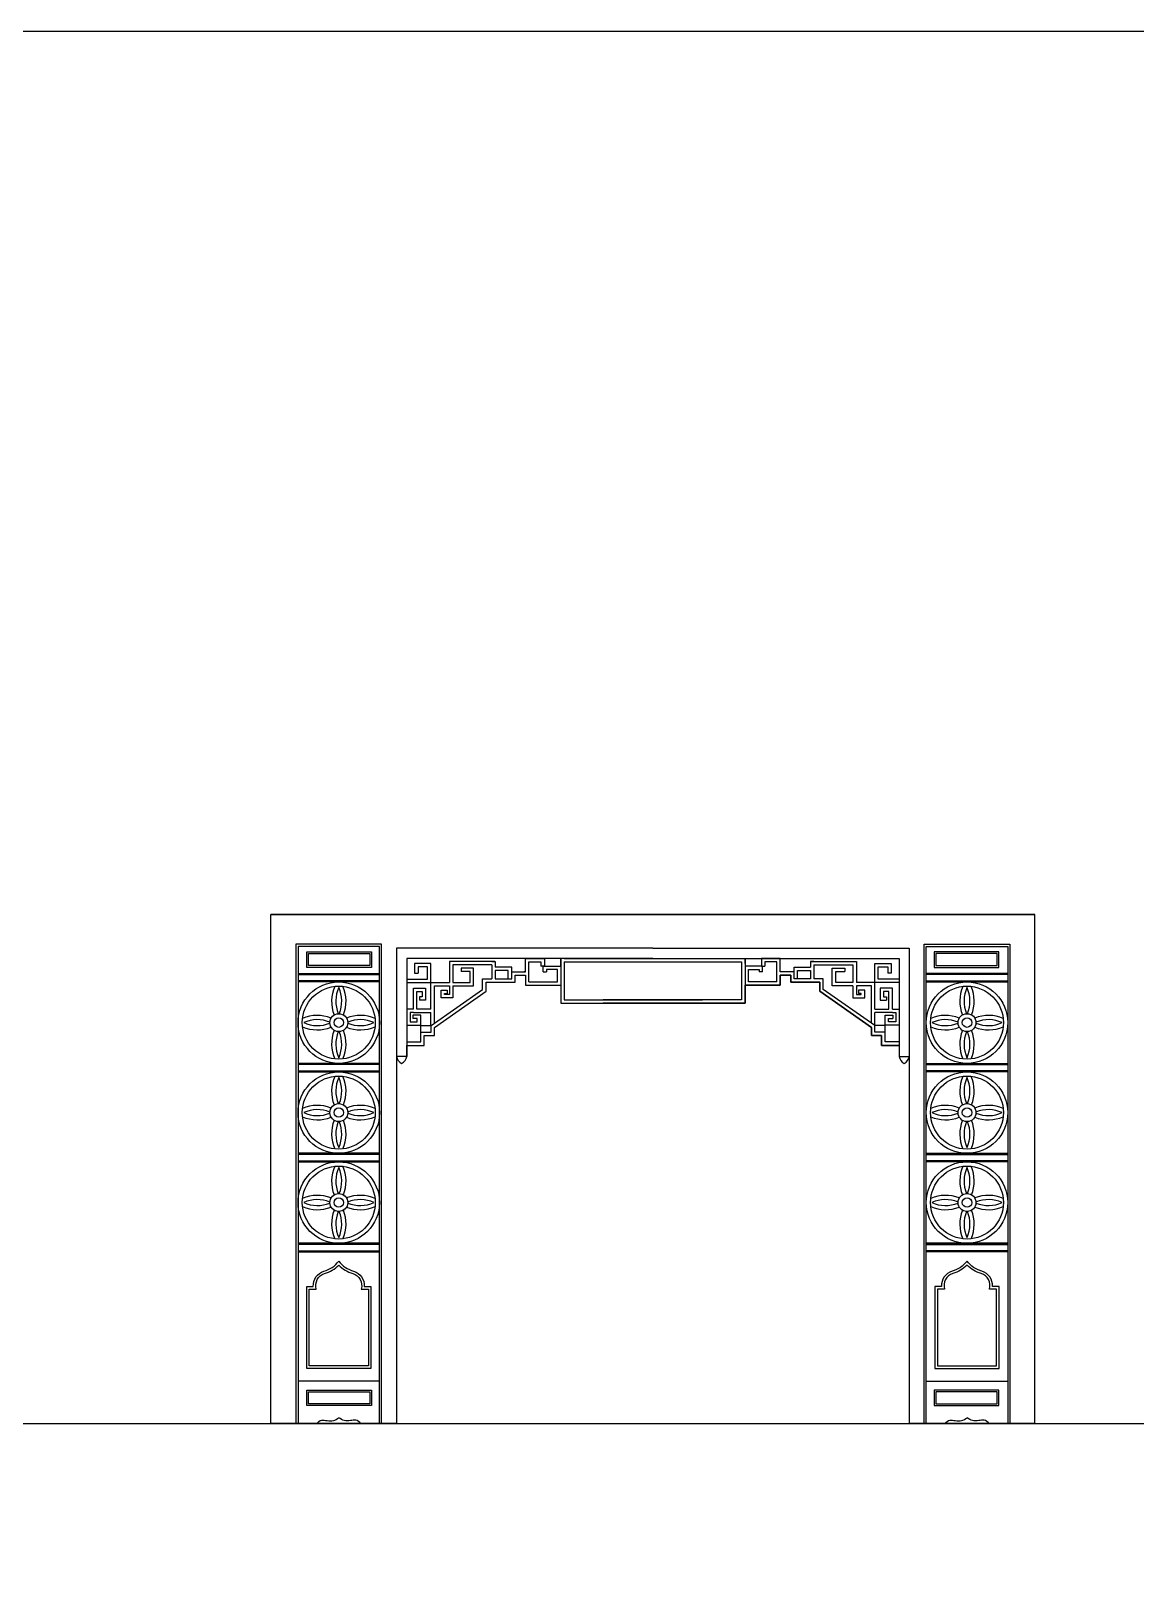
# Model space of a CAD drawing. Extents: x -66030 to 95157, y -13132 to 45879.
# Drawn here: x -32474 to -27268, y 38569 to 45879 of the extents above; entities that cross this region are included whole.
import ezdxf

# ---------------------------------------------------------------- set-up
doc = ezdxf.new("R2010")
doc.units = 0
doc.header["$LTSCALE"] = 100
doc.header["$MEASUREMENT"] = 0
for name, color, linetype in [('3', 11, 'CONTINUOUS'), ('4', 121, 'CONTINUOUS'), ('7', 105, 'CONTINUOUS')]:
    doc.layers.add(name, color=color, linetype=linetype)

msp = doc.modelspace()

# ---------------------------------------------------------------- linework, layer by layer
at = {"layer": '3'}
for p, q in [((-30448.4, 41461.6), (-30448.4, 41445.6)), ((-28640.2, 41461.6), (-28640.2, 41445.6)), ((-31216.3, 41432.1), (-30832.3, 41432.1)), ((-30667, 41439), (-30651, 41439)), ((-28421.6, 41439), (-28437.6, 41439)), ((-27872.3, 41432.1), (-28256.3, 41432.1)), ((-30644.2, 41327.2), (-30644.2, 41311.2)), ((-30513.7, 41358), (-30513.7, 41342)), ((-28575, 41358), (-28575, 41342)), ((-28444.4, 41327.2), (-28444.4, 41311.2)), ((-30675, 41240.8), (-30675, 41224.8)), ((-30672.7, 41252.4), (-30589.9, 41252.4)), ((-28415.9, 41252.4), (-28498.7, 41252.4)), ((-28413.6, 41240.8), (-28413.6, 41224.8)), ((-30832.3, 41008.1), (-31216.3, 41008.1)), ((-31216.3, 40978.1), (-30832.3, 40978.1)), ((-28256.3, 41008.1), (-27872.3, 41008.1)), ((-27872.3, 40978.1), (-28256.3, 40978.1)), ((-30832.3, 40584.1), (-31216.3, 40584.1)), ((-28256.3, 40584.1), (-27872.3, 40584.1)), ((-31216.3, 40554.1), (-30832.3, 40554.1)), ((-27872.3, 40554.1), (-28256.3, 40554.1)), ((-30832.3, 40160.1), (-31216.3, 40160.1)), ((-28256.3, 40160.1), (-27872.3, 40160.1)), ((-31216.3, 40130.1), (-30832.3, 40130.1)), ((-27872.3, 40130.1), (-28256.3, 40130.1))]:
    msp.add_line(p, q, dxfattribs=at)
at = {"layer": '3', "linetype": 'ByBlock'}
for p, q in [((-29962.5, 41507.3), (-29126.1, 41507.3)), ((-29962.5, 41491.3), (-29126.1, 41491.3)), ((-30061.5, 41444.6), (-30045.5, 41444.6)), ((-29027.1, 41444.6), (-29043.1, 41444.6))]:
    msp.add_line(p, q, dxfattribs=at)
at = {"layer": '3', "color": 2}
msp.add_line((-66009.4, 39315.3), (95156.9, 39315.3), dxfattribs=at)
msp.add_lwpolyline([(95156.9, -13132.3), (-66009.4, -13132.3), (-66009.4, 45878.9), (95156.9, 45878.9)], close=True, dxfattribs=at)
at = {"layer": '3'}
for points in [[(-30832.3, 39315.3), (-30832.3, 41564.6), (-31216.3, 41564.6), (-31216.3, 39315.3)], [(-28256.3, 39315.3), (-28256.3, 41564.6), (-27872.3, 41564.6), (-27872.3, 39315.3)], [(-30704.3, 41507.3), (-30704.3, 41410), (-30605.9, 41410), (-30605.9, 41468), (-30651, 41468), (-30651, 41439)], [(-30704.3, 41394), (-30704.3, 41394), (-30589.9, 41394), (-30589.9, 41484), (-30667, 41484), (-30667, 41439)], [(-30288.9, 41493.5), (-30503.1, 41493.5), (-30503.1, 41394)], [(-30303.2, 41477.5), (-30487.1, 41477.5), (-30487.1, 41394), (-30405.6, 41394), (-30405.6, 41445.6), (-30448.4, 41445.6)], [(-30487.1, 41378), (-30389.6, 41378), (-30389.6, 41461.6), (-30448.4, 41461.6)], [(-30303.2, 41493.5), (-30287.2, 41493.5), (-30287.2, 41493.5)], [(-28785.5, 41493.5), (-28801.5, 41493.5), (-28801.5, 41493.5)], [(-28799.7, 41493.5), (-28585.5, 41493.5), (-28585.5, 41394)], [(-28785.5, 41477.5), (-28601.5, 41477.5), (-28601.5, 41394), (-28683, 41394), (-28683, 41445.6), (-28640.2, 41445.6)], [(-28601.5, 41378), (-28699, 41378), (-28699, 41461.6), (-28640.2, 41461.6)], [(-28384.3, 41394), (-28384.3, 41394), (-28498.7, 41394), (-28498.7, 41484), (-28421.6, 41484), (-28421.6, 41439)], [(-28384.3, 41507.3), (-28384.3, 41410), (-28482.7, 41410), (-28482.7, 41468), (-28437.6, 41468), (-28437.6, 41439)], [(-30832.3, 41402.1), (-31216.3, 41402.1)], [(-30589.9, 41268.4), (-30589.9, 41394), (-30503.1, 41394)], [(-30573.9, 41202.3), (-30573.9, 41378), (-30503.1, 41378), (-30503.1, 41337.4), (-30526.2, 41337.4), (-30526.2, 41342), (-30513.7, 41342)], [(-30487.1, 41378), (-30487.1, 41321.4), (-30542.2, 41321.4), (-30542.2, 41358), (-30513.7, 41358)], [(-28601.5, 41378), (-28601.5, 41321.4), (-28546.4, 41321.4), (-28546.4, 41358), (-28575, 41358)], [(-28498.7, 41268.4), (-28498.7, 41394), (-28585.5, 41394)], [(-28514.7, 41202.3), (-28514.7, 41378), (-28585.5, 41378), (-28585.5, 41337.4), (-28562.4, 41337.4), (-28562.4, 41342), (-28575, 41342)], [(-28256.3, 41402.1), (-27872.3, 41402.1)], [(-30672.7, 41268.4), (-30672.7, 41368.2), (-30615.6, 41368.2), (-30615.6, 41311.2), (-30644.2, 41311.2)], [(-30656.7, 41268.4), (-30656.7, 41268.4), (-30656.7, 41352.2), (-30631.6, 41352.2), (-30631.6, 41327.2), (-30644.2, 41327.2)], [(-28415.9, 41268.4), (-28415.9, 41368.2), (-28473, 41368.2), (-28473, 41311.2), (-28444.4, 41311.2)], [(-28431.9, 41268.4), (-28431.9, 41268.4), (-28431.9, 41352.2), (-28457, 41352.2), (-28457, 41327.2), (-28444.4, 41327.2)], [(-30672.7, 41268.4), (-30704.3, 41268.4), (-30704.3, 41193.6), (-30638.2, 41193.6), (-30638.2, 41240.8), (-30675, 41240.8)], [(-30704.3, 41113.9), (-30638.2, 41113.9), (-30638.2, 41191.1), (-30589.9, 41191.1), (-30589.9, 41252.4)], [(-30672.7, 41252.4), (-30688.3, 41252.4), (-30688.3, 41209.6), (-30654.2, 41209.6), (-30654.2, 41224.8), (-30675, 41224.8)], [(-30589.9, 41268.4), (-30656.7, 41268.4)], [(-28498.7, 41268.4), (-28431.9, 41268.4)], [(-28384.3, 41113.9), (-28450.4, 41113.9), (-28450.4, 41191.1), (-28498.7, 41191.1), (-28498.7, 41252.4)], [(-28415.9, 41268.4), (-28384.3, 41268.4), (-28384.3, 41193.6), (-28450.4, 41193.6), (-28450.4, 41240.8), (-28413.6, 41240.8)], [(-28415.9, 41252.4), (-28400.3, 41252.4), (-28400.3, 41209.6), (-28434.4, 41209.6), (-28434.4, 41224.8), (-28413.6, 41224.8)]]:
    msp.add_lwpolyline(points, dxfattribs=at)
for points in [[(-31167, 41530.4), (-30877.9, 41530.4), (-30877.9, 41473.7), (-31167, 41473.7)], [(-27921.7, 41530.4), (-28210.7, 41530.4), (-28210.7, 41473.7), (-27921.7, 41473.7)], [(-31167, 39464.6), (-30877.9, 39464.6), (-30877.9, 39407.9), (-31167, 39407.9)], [(-27921.7, 39464.6), (-28210.7, 39464.6), (-28210.7, 39407.9), (-27921.7, 39407.9)]]:
    msp.add_lwpolyline(points, close=True, dxfattribs=at)
at = {"layer": '3', "linetype": 'ByBlock'}
for points in [[(-30303.2, 41477.5), (-30303.2, 41411.7)], [(-30287.2, 41493.5), (-30287.2, 41466.1)], [(-30209.7, 41445.2), (-30209.7, 41466.1), (-30287.2, 41466.1)], [(-30225.7, 41411.7), (-30225.7, 41450.1), (-30287.2, 41450.1)], [(-30287.2, 41450.1), (-30287.2, 41411.7)], [(-30144.6, 41445.2), (-30144.6, 41507.3), (-30055.7, 41507.3), (-30055.7, 41471.9), (-30071.7, 41471.9)], [(-30128.6, 41397.8), (-30128.6, 41491.3), (-30071.7, 41491.3), (-30071.7, 41471.9)], [(-30128.6, 41397.8), (-30128.6, 41397.8), (-30128.6, 41397.8), (-29994.5, 41397.8), (-29994.5, 41455.9), (-30045.5, 41455.9), (-30045.5, 41444.6)], [(-30061.5, 41444.6), (-30061.5, 41471.9), (-29978.5, 41471.9), (-29978.5, 41381.8)], [(-29962.5, 41491.3), (-29962.5, 41312.8), (-29310.7, 41312.8)], [(-29126.1, 41491.3), (-29126.1, 41312.8), (-29777.9, 41312.8)], [(-29027.1, 41444.6), (-29027.1, 41471.9), (-29110.1, 41471.9), (-29110.1, 41381.8)], [(-28960, 41397.8), (-28960, 41397.8), (-28960, 41397.8), (-29094.1, 41397.8), (-29094.1, 41455.9), (-29043.1, 41455.9), (-29043.1, 41444.6)], [(-28944, 41445.2), (-28944, 41507.3), (-29032.9, 41507.3), (-29032.9, 41471.9), (-29016.9, 41471.9)], [(-28960, 41397.8), (-28960, 41491.3), (-29016.9, 41491.3), (-29016.9, 41471.9)], [(-28879, 41445.2), (-28879, 41466.1), (-28801.5, 41466.1)], [(-28863, 41411.7), (-28863, 41450.1), (-28801.5, 41450.1)], [(-28801.5, 41493.5), (-28801.5, 41466.1)], [(-28801.5, 41450.1), (-28801.5, 41411.7)], [(-28785.5, 41477.5), (-28785.5, 41411.7)], [(-30704.3, 41113.9), (-30638.2, 41113.9), (-30638.2, 41160.6), (-30589.6, 41160.6), (-30589.6, 41191.2), (-30346.6, 41361.5), (-30346.6, 41411.7), (-30303.2, 41411.7)], [(-30287.2, 41411.7), (-30209.7, 41411.7), (-30209.7, 41445.2), (-30144.6, 41445.2)], [(-30144.6, 41445.2), (-30150.4, 41445.2)], [(-28801.5, 41411.7), (-28879, 41411.7), (-28879, 41445.2), (-28944, 41445.2)], [(-28384.3, 41113.9), (-28450.4, 41113.9), (-28450.4, 41160.6), (-28499, 41160.6), (-28499, 41191.2), (-28742.1, 41361.5), (-28742.1, 41411.7), (-28785.5, 41411.7)]]:
    msp.add_lwpolyline(points, dxfattribs=at)
at = {"layer": '3'}
for points in [[(-31024.3, 40062.3, 0.142043), (-30957.5, 40022.9, -0.398548), (-30918.2, 39949.6), (-30885, 39949.6), (-30885, 39587.3), (-31163.6, 39587.3), (-31163.6, 39949.6), (-31130.4, 39949.6, -0.398548), (-31091.1, 40022.9, 0.142043)], [(-28064.3, 40062.3, -0.142043), (-28131.1, 40022.9, 0.398548), (-28170.4, 39949.6), (-28203.6, 39949.6), (-28203.6, 39587.3), (-27925, 39587.3), (-27925, 39949.6), (-27958.2, 39949.6, 0.398548), (-27997.5, 40022.9, -0.142043)]]:
    msp.add_lwpolyline(points, format="xyb", close=True, dxfattribs=at)
for centre, radius in [((-31024.3, 41205.1), 192), ((-31024.3, 41205.1), 172), ((-28064.3, 41205.1), 192), ((-28064.3, 41205.1), 172), ((-31024.3, 41205.1), 42.2), ((-28064.3, 41205.1), 42.2), ((-31024.3, 41205.1), 22.2), ((-28064.3, 41205.1), 22.2), ((-31024.3, 40781.1), 192), ((-31024.3, 40781.1), 172), ((-28064.3, 40781.1), 192), ((-28064.3, 40781.1), 172), ((-31024.3, 40781.1), 42.2), ((-31024.3, 40781.1), 22.2), ((-28064.3, 40781.1), 42.2), ((-28064.3, 40781.1), 22.2), ((-31024.3, 40357.1), 192), ((-31024.3, 40357.1), 172), ((-28064.3, 40357.1), 192), ((-28064.3, 40357.1), 172), ((-31024.3, 40357.1), 42.2), ((-31024.3, 40357.1), 22.2), ((-28064.3, 40357.1), 42.2), ((-28064.3, 40357.1), 22.2)]:
    msp.add_circle(centre, radius, dxfattribs=at)
for centre, radius, start, end in [((-30885.1, 41306), 173.3, 156.2028, 201.90397), ((-30885.1, 41306), 153.3, 155.26416, 202.5552), ((-31163.5, 41306), 153.3, 337.4448, 24.73584), ((-31163.5, 41306), 173.3, 338.09603, 23.7972), ((-27925.1, 41306), 173.3, 156.2028, 201.90397), ((-27925.1, 41306), 153.3, 155.26416, 202.5552), ((-28203.5, 41306), 153.3, 337.4448, 24.73584), ((-28203.5, 41306), 173.3, 338.09603, 23.7972), ((-31125.3, 41065.8), 173.3, 68.09603, 113.7972), ((-30923.3, 41065.8), 173.3, 66.2028, 111.90397), ((-28165.3, 41065.8), 173.3, 68.09603, 113.7972), ((-27963.3, 41065.8), 173.3, 66.2028, 111.90397), ((-31125.3, 41344.3), 173.3, 246.2028, 291.90397), ((-31125.3, 41065.8), 153.3, 67.4448, 114.73584), ((-31125.3, 41344.3), 153.3, 245.26416, 292.5552), ((-30885.1, 41104.1), 173.3, 158.09603, 203.7972), ((-30885.1, 41104.1), 153.3, 157.4448, 204.73584), ((-31163.5, 41104.1), 153.3, 335.26416, 22.5552), ((-31163.5, 41104.1), 173.3, 336.2028, 21.90397), ((-30923.3, 41344.3), 173.3, 248.09603, 293.7972), ((-30923.3, 41065.8), 153.3, 65.26416, 112.5552), ((-30923.3, 41344.3), 153.3, 247.4448, 294.73584), ((-28165.3, 41344.3), 173.3, 246.2028, 291.90397), ((-28165.3, 41065.8), 153.3, 67.4448, 114.73584), ((-28165.3, 41344.3), 153.3, 245.26416, 292.5552), ((-27925.1, 41104.1), 173.3, 158.09603, 203.7972), ((-27925.1, 41104.1), 153.3, 157.4448, 204.73584), ((-28203.5, 41104.1), 153.3, 335.26416, 22.5552), ((-28203.5, 41104.1), 173.3, 336.2028, 21.90397), ((-27963.3, 41344.3), 173.3, 248.09603, 293.7972), ((-27963.3, 41065.8), 153.3, 65.26416, 112.5552), ((-27963.3, 41344.3), 153.3, 247.4448, 294.73584), ((-30885.1, 40882), 173.3, 156.2028, 201.90397), ((-30885.1, 40882), 153.3, 155.26416, 202.5552), ((-31163.5, 40882), 153.3, 337.4448, 24.73584), ((-31163.5, 40882), 173.3, 338.09603, 23.7972), ((-27925.1, 40882), 173.3, 156.2028, 201.90397), ((-27925.1, 40882), 153.3, 155.26416, 202.5552), ((-28203.5, 40882), 153.3, 337.4448, 24.73584), ((-28203.5, 40882), 173.3, 338.09603, 23.7972), ((-31125.3, 40641.8), 173.3, 68.09603, 113.7972), ((-31125.3, 40641.8), 153.3, 67.4448, 114.73584), ((-30923.3, 40641.8), 173.3, 66.2028, 111.90397), ((-30923.3, 40641.8), 153.3, 65.26416, 112.5552), ((-28165.3, 40641.8), 173.3, 68.09603, 113.7972), ((-28165.3, 40641.8), 153.3, 67.4448, 114.73584), ((-27963.3, 40641.8), 173.3, 66.2028, 111.90397), ((-27963.3, 40641.8), 153.3, 65.26416, 112.5552), ((-31125.3, 40920.3), 173.3, 246.2028, 291.90397), ((-31125.3, 40920.3), 153.3, 245.26416, 292.5552), ((-30885.1, 40680.1), 173.3, 158.09603, 203.7972), ((-30885.1, 40680.1), 153.3, 157.4448, 204.73584), ((-31163.5, 40680.1), 153.3, 335.26416, 22.5552), ((-31163.5, 40680.1), 173.3, 336.2028, 21.90397), ((-30923.3, 40920.3), 173.3, 248.09603, 293.7972), ((-30923.3, 40920.3), 153.3, 247.4448, 294.73584), ((-28165.3, 40920.3), 173.3, 246.2028, 291.90397), ((-28165.3, 40920.3), 153.3, 245.26416, 292.5552), ((-27925.1, 40680.1), 173.3, 158.09603, 203.7972), ((-27925.1, 40680.1), 153.3, 157.4448, 204.73584), ((-28203.5, 40680.1), 153.3, 335.26416, 22.5552), ((-28203.5, 40680.1), 173.3, 336.2028, 21.90397), ((-27963.3, 40920.3), 173.3, 248.09603, 293.7972), ((-27963.3, 40920.3), 153.3, 247.4448, 294.73584), ((-30885.1, 40458), 173.3, 156.2028, 201.90397), ((-30885.1, 40458), 153.3, 155.26416, 202.5552), ((-31163.5, 40458), 153.3, 337.4448, 24.73584), ((-31163.5, 40458), 173.3, 338.09603, 23.7972), ((-27925.1, 40458), 173.3, 156.2028, 201.90397), ((-27925.1, 40458), 153.3, 155.26416, 202.5552), ((-28203.5, 40458), 153.3, 337.4448, 24.73584), ((-28203.5, 40458), 173.3, 338.09603, 23.7972), ((-31125.3, 40217.8), 173.3, 68.09603, 113.7972), ((-31125.3, 40217.8), 153.3, 67.4448, 114.73584), ((-31125.3, 40496.3), 153.3, 245.26416, 292.5552), ((-30923.3, 40217.8), 173.3, 66.2028, 111.90397), ((-30923.3, 40217.8), 153.3, 65.26416, 112.5552), ((-30923.3, 40496.3), 153.3, 247.4448, 294.73584), ((-28165.3, 40217.8), 173.3, 68.09603, 113.7972), ((-28165.3, 40217.8), 153.3, 67.4448, 114.73584), ((-28165.3, 40496.3), 153.3, 245.26416, 292.5552), ((-27963.3, 40217.8), 173.3, 66.2028, 111.90397), ((-27963.3, 40217.8), 153.3, 65.26416, 112.5552), ((-27963.3, 40496.3), 153.3, 247.4448, 294.73584), ((-31125.3, 40496.3), 173.3, 246.2028, 291.90397), ((-30885.1, 40256.1), 173.3, 158.09603, 203.7972), ((-30885.1, 40256.1), 153.3, 157.4448, 204.73584), ((-31163.5, 40256.1), 153.3, 335.26416, 22.5552), ((-31163.5, 40256.1), 173.3, 336.2028, 21.90397), ((-30923.3, 40496.3), 173.3, 248.09603, 293.7972), ((-28165.3, 40496.3), 173.3, 246.2028, 291.90397), ((-27925.1, 40256.1), 173.3, 158.09603, 203.7972), ((-27925.1, 40256.1), 153.3, 157.4448, 204.73584), ((-28203.5, 40256.1), 153.3, 335.26416, 22.5552), ((-28203.5, 40256.1), 173.3, 336.2028, 21.90397), ((-27963.3, 40496.3), 173.3, 248.09603, 293.7972)]:
    msp.add_arc(centre, radius, start, end, dxfattribs=at)
at = {"layer": '4'}
for p, q in [((-31344.3, 39315.3), (-31344.3, 41715.3)), ((-31344.3, 39315.3), (-31344.3, 41715.3)), ((-31344.3, 39315.3), (-31344.3, 41715.3)), ((-31344.3, 41715.3), (-27744.3, 41715.3)), ((-27744.3, 41715.3), (-31344.3, 41715.3)), ((-27744.3, 39315.3), (-27744.3, 41715.3)), ((-27744.3, 39315.3), (-27744.3, 41715.3)), ((-27744.3, 39315.3), (-27744.3, 41715.3)), ((-31344.3, 39315.3), (-30752.3, 39315.3)), ((-27744.3, 39315.3), (-28336.3, 39315.3))]:
    msp.add_line(p, q, dxfattribs=at)
at = {"layer": '4', "linetype": 'ByBlock'}
msp.add_line((-30752.3, 39315.3), (-31344.3, 39315.3), dxfattribs=at)
msp.add_lwpolyline([(-30704.3, 41045.4), (-30704.3, 41097.9), (-30622.2, 41097.9), (-30622.2, 41144.6), (-30573.6, 41144.6), (-30573.6, 41182.9), (-30330.6, 41353.1), (-30330.6, 41395.7), (-30193.7, 41395.7), (-30193.7, 41429.2), (-30144.6, 41429.2), (-30144.6, 41381.8), (-29978.5, 41381.8), (-29978.5, 41296.8), (-29110.1, 41296.8), (-29110.1, 41381.8), (-28944, 41381.8), (-28944, 41429.2), (-28895, 41429.2), (-28895, 41395.7), (-28758.1, 41395.7), (-28758.1, 41353.1), (-28515, 41182.9), (-28515, 41144.6), (-28466.4, 41144.6), (-28466.4, 41097.9), (-28384.3, 41097.9), (-28384.3, 41045.4)], dxfattribs=at)
at = {"layer": '4'}
for points in [[(-30752.3, 41045.4), (-30752.3, 39315.3)], [(-28336.3, 41045.4), (-28336.3, 39315.3), (-27744.3, 39315.3)]]:
    msp.add_lwpolyline(points, dxfattribs=at)
for centre, start, end in [((-30710, 41051.8), 188.57892, 244.6704), ((-30746.6, 41051.8), 295.3296, 351.42108), ((-28342, 41051.8), 188.57892, 244.6704), ((-28378.6, 41051.8), 295.3296, 351.42108)]:
    msp.add_arc(centre, 42.8, start, end, dxfattribs=at)
at = {"layer": '7'}
for p, q in [((-31216.3, 41437.1), (-30832.3, 41437.1)), ((-27872.3, 41437.1), (-28256.3, 41437.1)), ((-30832.3, 41013.1), (-31216.3, 41013.1)), ((-30704.3, 41045.4), (-30752.3, 41045.4)), ((-28384.3, 41045.4), (-28336.3, 41045.4)), ((-28256.3, 41013.1), (-27872.3, 41013.1)), ((-31216.3, 40973.1), (-30832.3, 40973.1)), ((-27872.3, 40973.1), (-28256.3, 40973.1)), ((-30832.3, 40589.1), (-31216.3, 40589.1)), ((-28256.3, 40589.1), (-27872.3, 40589.1)), ((-31216.3, 40549.1), (-30832.3, 40549.1)), ((-27872.3, 40549.1), (-28256.3, 40549.1)), ((-31216.3, 40165.1), (-30832.3, 40165.1)), ((-30832.3, 40165.1), (-31216.3, 40165.1)), ((-28256.3, 40165.1), (-27872.3, 40165.1)), ((-27872.3, 40165.1), (-28256.3, 40165.1)), ((-31216.3, 40125.1), (-30832.3, 40125.1)), ((-27872.3, 40125.1), (-28256.3, 40125.1)), ((-30832.3, 39515.3), (-31216.3, 39515.3)), ((-28256.3, 39515.3), (-27872.3, 39515.3))]:
    msp.add_line(p, q, dxfattribs=at)
for points in [[(-30822.3, 39315.3), (-30822.3, 41574.6), (-31226.3, 41574.6), (-31226.3, 39315.3)], [(-29544.3, 41555.3), (-30752.3, 41555.3), (-30752.3, 41045.4)], [(-29544.3, 41555.3), (-28336.3, 41555.3), (-28336.3, 40972.9)], [(-28266.3, 39315.3), (-28266.3, 41574.6), (-27862.3, 41574.6), (-27862.3, 39315.3)], [(-29544.3, 41507.3), (-29544.3, 41507.3), (-30704.3, 41507.3)], [(-30704.3, 41507.3), (-30704.3, 41507.3), (-30704.3, 41045.4)], [(-29544.3, 41507.3), (-29544.3, 41507.3), (-28384.3, 41507.3)], [(-28384.3, 41507.3), (-28384.3, 41507.3), (-28384.3, 41045.4)], [(-30832.3, 41397.1), (-31216.3, 41397.1)], [(-28256.3, 41397.1), (-27872.3, 41397.1)]]:
    msp.add_lwpolyline(points, dxfattribs=at)
for points in [[(-31175, 41538.4), (-30869.9, 41538.4), (-30869.9, 41465.7), (-31175, 41465.7)], [(-27913.7, 41538.4), (-28218.7, 41538.4), (-28218.7, 41465.7), (-27913.7, 41465.7)], [(-31175, 39472.6), (-30869.9, 39472.6), (-30869.9, 39399.9), (-31175, 39399.9)], [(-27913.7, 39472.6), (-28218.7, 39472.6), (-28218.7, 39399.9), (-27913.7, 39399.9)]]:
    msp.add_lwpolyline(points, close=True, dxfattribs=at)
at = {"layer": '7', "linetype": 'ByBlock'}
for points in [[(-29978.5, 41471.9), (-29978.5, 41507.3), (-29978.5, 41296.8), (-29310.7, 41296.8)], [(-29110.1, 41483.5), (-29110.1, 41507.3), (-29110.1, 41296.8), (-29777.9, 41296.8)], [(-30704.3, 41097.9), (-30622.2, 41097.9), (-30622.2, 41144.6), (-30573.6, 41144.6), (-30573.6, 41182.9), (-30330.6, 41353.1), (-30330.6, 41395.7), (-30193.7, 41395.7), (-30193.7, 41429.2), (-30144.6, 41429.2), (-30144.6, 41381.8), (-29978.5, 41381.8), (-29978.5, 41381.8), (-29978.5, 41381.8), (-29978.5, 41381.8)], [(-28384.3, 41097.9), (-28466.4, 41097.9), (-28466.4, 41144.6), (-28515, 41144.6), (-28515, 41182.9), (-28758.1, 41353.1), (-28758.1, 41395.7), (-28895, 41395.7), (-28895, 41429.2), (-28944, 41429.2), (-28944, 41381.8), (-29110.1, 41381.8), (-29110.1, 41381.8), (-29110.1, 41381.8), (-29110.1, 41381.8)]]:
    msp.add_lwpolyline(points, dxfattribs=at)
at = {"layer": '7'}
for points in [[(-31024.3, 40080.8, 0.170044), (-30954.2, 40034.4, -0.340003), (-30904.2, 39961.6), (-30873, 39961.6), (-30873, 39575.3), (-31024.3, 39575.3), (-31175.6, 39575.3), (-31175.6, 39961.6), (-31144.4, 39961.6, -0.340003), (-31094.4, 40034.4, 0.170044)], [(-28064.3, 40080.8, -0.170044), (-28134.4, 40034.4, 0.340003), (-28184.4, 39961.6), (-28215.6, 39961.6), (-28215.6, 39575.3), (-28064.3, 39575.3), (-27913, 39575.3), (-27913, 39961.6), (-27944.2, 39961.6, 0.340003), (-27994.2, 40034.4, -0.170044)]]:
    msp.add_lwpolyline(points, format="xyb", close=True, dxfattribs=at)
for points in [[(-31128.9, 39315.3), (-31105.4, 39331.5), (-31079.5, 39329.1), (-31049.9, 39329.7), (-31024.3, 39342.2)], [(-30919.7, 39315.3), (-30943.2, 39331.5), (-30969.1, 39329.1), (-30998.7, 39329.7), (-31024.3, 39342.2)], [(-28168.9, 39315.3), (-28145.4, 39331.5), (-28119.5, 39329.1), (-28089.9, 39329.7), (-28064.3, 39342.2)], [(-27959.7, 39315.3), (-27983.2, 39331.5), (-28009.1, 39329.1), (-28038.7, 39329.7), (-28064.3, 39342.2)]]:
    msp.add_spline(points, degree=3, dxfattribs=at)

doc.saveas('drawing.dxf')
